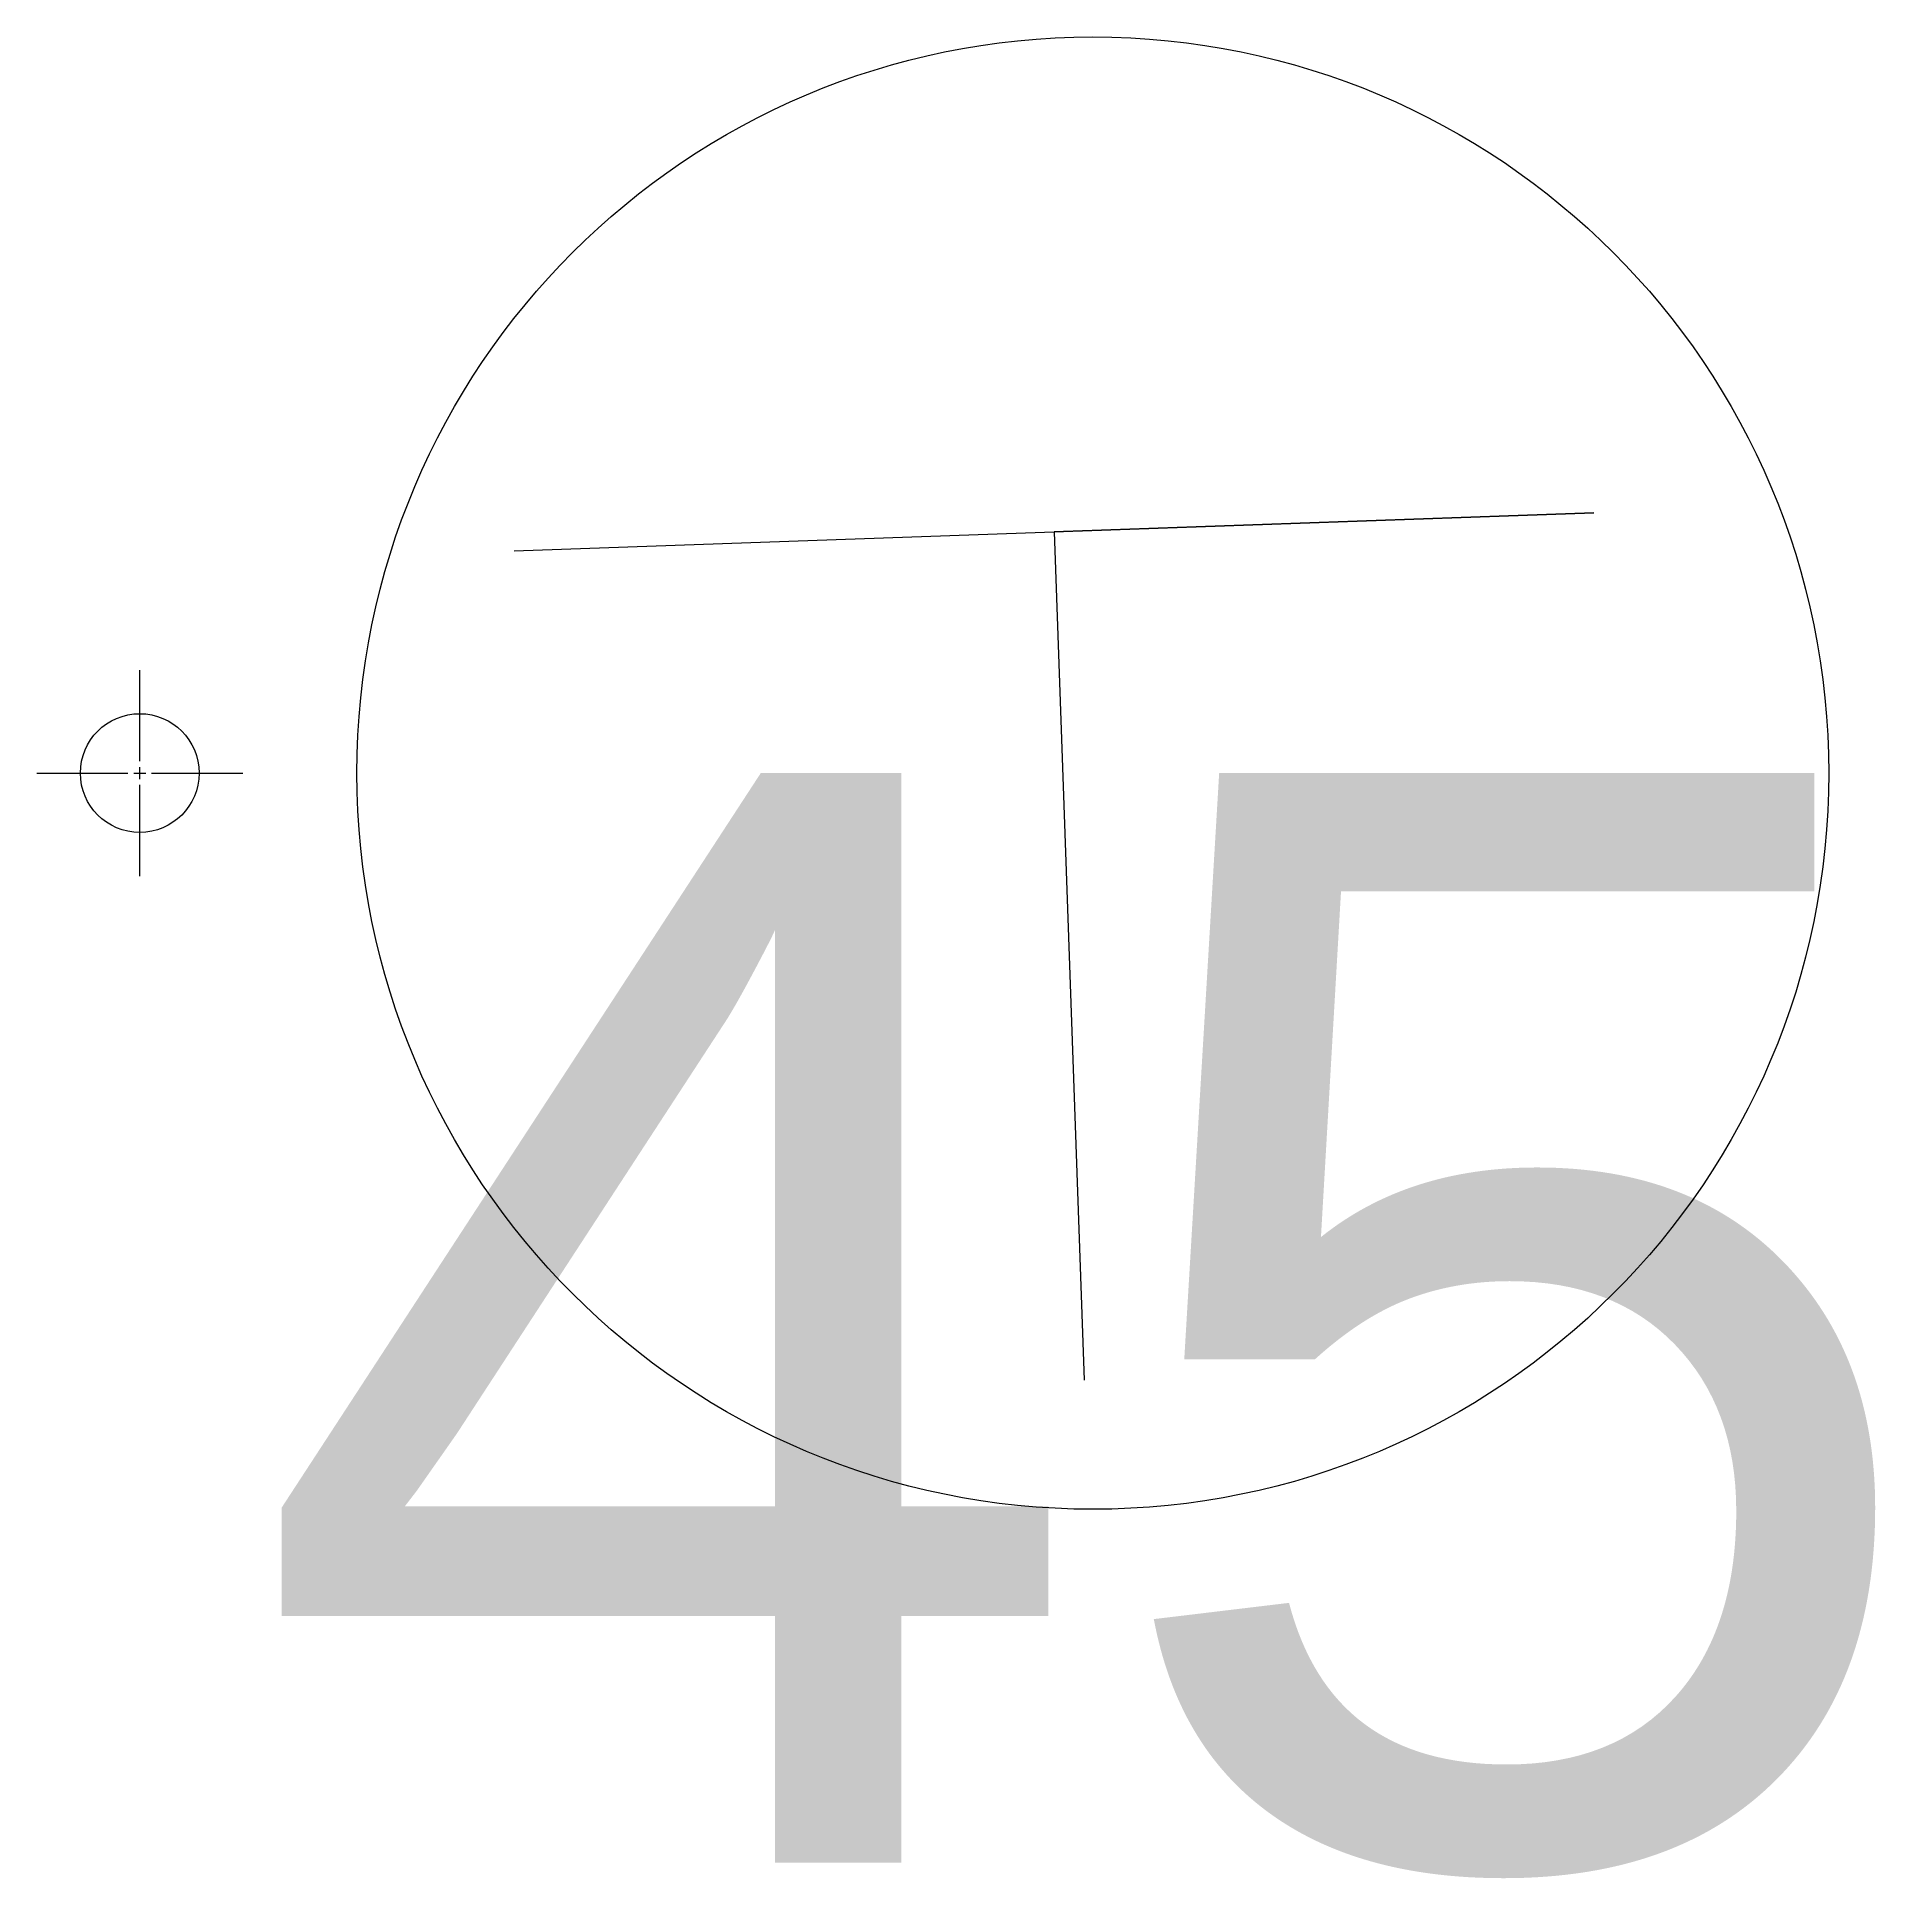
# Model space of a CAD drawing. Header units: feet. Extents: x 301.47 to 306.53, y 195.21 to 200.28.
import ezdxf
from ezdxf.enums import TextEntityAlignment as Align

# ---------------------------------------------------------------- set-up
doc = ezdxf.new("R2010")
doc.units = ezdxf.units.FT
doc.header["$MEASUREMENT"] = 0
doc.linetypes.add('CENTER2', pattern=[1.125, 0.75, -0.125, 0.125, -0.125])
doc.layers.add('E201-2nd-Floor-Duplex-XYZ', color=6, linetype='Continuous', lineweight=9)
doc.styles.add('Reg', font='Arial.ttf', dxfattribs={"height": 4.5})

# ---------------------------------------------------------------- blocks, each defined once
blk = doc.blocks.new('*U0')
at = {"layer": 'E201-2nd-Floor-Duplex-XYZ', "color": 0, "linetype": 'CENTER2', "transparency": 16777216}
for p, q in [((0, 0.0327), (0, 0.2835)), ((-0.2835, 0), (-0.0327, 0)), ((0, -0.2835), (0, -0.0327)), ((0.0327, 0), (0.2835, 0))]:
    blk.add_line(p, q, dxfattribs=at)
at = {"layer": 'E201-2nd-Floor-Duplex-XYZ', "color": 0, "linetype": 'Continuous', "transparency": 16777216}
for p, q in [((0, -0.0164), (0, 0.0164)), ((-0.0164, 0), (0.0164, 0))]:
    blk.add_line(p, q, dxfattribs=at)
blk = doc.blocks.new('honeywell-themostat')
at = {"layer": 'E201-2nd-Floor-Duplex-XYZ'}
blk.add_circle((304.375, 198.25), 0.5287, dxfattribs=at)
at = {"style": 'Reg'}
blk.add_attdef('ID', (304.375, 198.25), '', height=4.5, dxfattribs=at)

msp = doc.modelspace()

# ---------------------------------------------------------------- linework, layer by layer
at = {"layer": 'E201-2nd-Floor-Duplex-XYZ'}
msp.add_lwpolyline([(302.7815, 198.8617), (305.7548, 198.9669), (304.2681, 198.9143), (304.3508, 196.5784)], dxfattribs=at)
msp.add_circle((301.75, 198.25), 0.1635, dxfattribs=at)

# ---------------------------------------------------------------- block references
ref = msp.add_blockref('honeywell-themostat', (-862.4601, -561.7503), dxfattribs=dict(at, xscale=3.833544549549063, yscale=3.833544549549063, zscale=3.833544549549063))
ref.add_attrib('ID', '45', dxfattribs={"layer": '0', "height": 3, "style": 'Reg'}).set_placement((304.375, 198.25), align=Align.TOP_CENTER)
at = {"layer": 'E201-2nd-Floor-Duplex-XYZ', "linetype": 'CENTER2'}
msp.add_blockref('*U0', (301.75, 198.25), dxfattribs=at)

doc.saveas('drawing.dxf')
